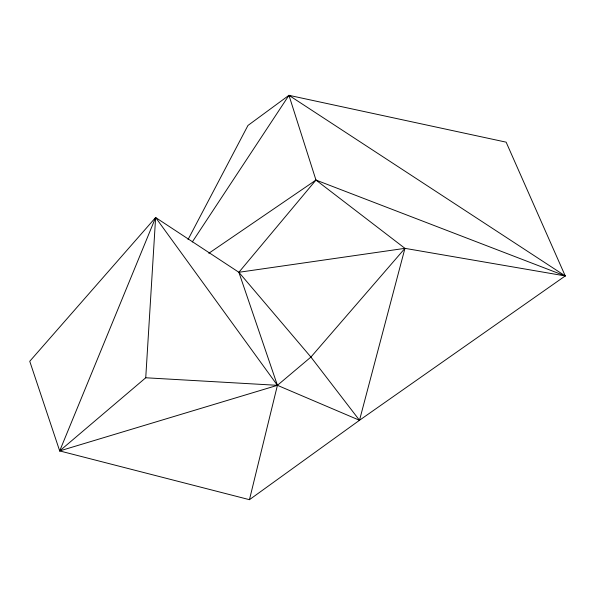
<?xml version="1.0" encoding="UTF-8"?>
<svg xmlns="http://www.w3.org/2000/svg" width="595" height="595" viewBox="0 0 595 595"><rect width="100%" height="100%" fill="white"/><g stroke="black" fill="none" stroke-linecap="round" stroke-linejoin="round"><path stroke-width="0.89" d="M192.289 241.972L288.954 95.319L315.967 180.062L404.95 248.346L359.499 420.278L277.419 385.322L155.622 217.517L29.75 361.284L59.686 450.921L145.738 377.773L155.622 217.517L238.878 272.287L310.917 357.067L359.499 420.278L565.25 275.946L506.137 142.16L288.954 95.319L247.959 125.456L188.027 239.584M155.622 217.517L59.686 450.921L249.454 499.681L277.419 385.322L238.878 272.287L315.967 180.062L565.25 275.946L288.954 95.319M565.25 275.946L404.95 248.346L310.917 357.067L277.419 385.322L59.686 450.921M249.454 499.681L359.499 420.278M208.808 253.284L315.967 180.062M238.878 272.287L404.95 248.346M145.738 377.773L277.419 385.322"/></g></svg>
